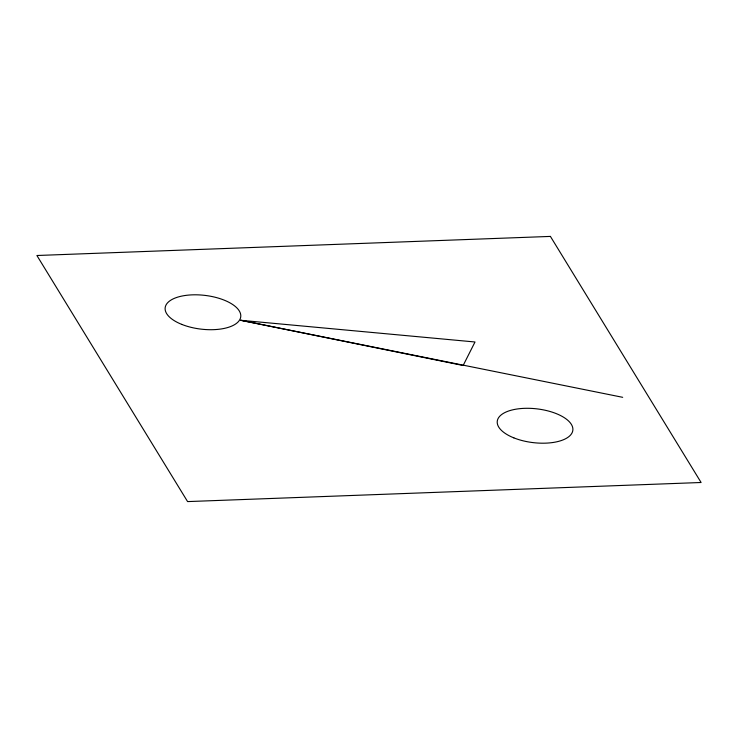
<?xml version="1.0" encoding="UTF-8"?>
<svg xmlns="http://www.w3.org/2000/svg" width="738" height="738" viewBox="0 0 738 738"><rect width="100%" height="100%" fill="white"/><g stroke="black" fill="none" stroke-linecap="round" stroke-linejoin="round"><path stroke-width="1.11" d="M240.699 320.292L475.004 341.989L463.141 365.494L240.699 320.292L622.688 397.321M550.41 236.409L36.9 255.505L187.59 501.591L701.1 482.495L550.41 236.409M513.832 437.865A38.053 16.983 6.8 0 0 572.799 430.558A38.053 16.983 6.8 0 0 518.519 408.806A38.053 16.983 6.8 0 0 513.832 437.865M181.732 324.379A38.053 16.983 6.8 0 0 240.699 317.072A38.053 16.983 6.8 0 0 186.419 295.32A38.053 16.983 6.8 0 0 181.732 324.379"/></g></svg>
